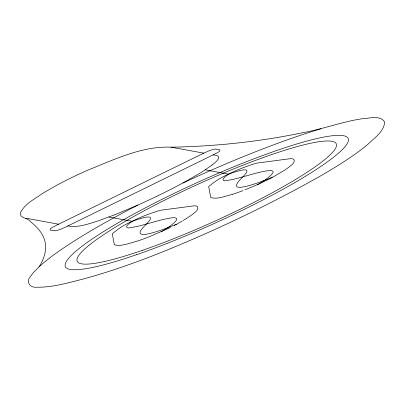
<?xml version="1.0" encoding="UTF-8"?>
<svg xmlns="http://www.w3.org/2000/svg" width="405" height="405" viewBox="0 0 405 405"><rect width="100%" height="100%" fill="white"/><g stroke="black" fill="none" stroke-linecap="round" stroke-linejoin="round"><path stroke-width="0.61" d="M171.153 147.187C215.374 146.387 259.534 141.72 302.839 132.678C322.942 129.16 342.129 121.677 362.359 118.721C369.279 118.488 380.244 114.782 384.634 122.032C384.092 131.903 374.043 138.135 367.624 144.529C352.608 156.887 335.917 167.012 319.135 176.747C265.999 206.56 210.818 232.784 154.178 255.226C130.81 264.308 107.082 272.545 82.883 279.131C67.797 282.903 52.518 287.479 36.825 287.221C29.494 288.021 25.495 281.409 30.901 275.876C33.706 271.239 38.804 268.424 41.087 263.498C42.996 259.777 44.545 255.828 45.254 251.692C46.676 244.357 44.378 236.662 39.766 230.875C37.083 227.367 33.838 224.329 30.405 221.56C27.844 217.546 19.415 218.619 20.437 212.691C24.826 203.847 34.435 199.138 42.211 193.691C56.584 184.832 71.736 177.314 87.136 170.419C113.759 159.864 141.866 145.861 171.153 147.187L203.761 153.146L209.547 150.604L214.068 149.182L215.511 149.05L219.925 149.855C220.553 152.002 214.812 153.576 213.172 154.872L64.537 227.59L59.424 229.701L55.652 230.784L50.129 230.045C49.38 227.959 55.288 226.309 56.882 225.028L203.761 153.146M146.615 223.844C158.633 211.85 139.715 218.897 134.723 220.406C126.517 223.373 118.847 228.081 112.281 233.812L114.357 244.762C121.49 246.761 128.977 243.177 135.872 241.552A46.545 6.637 -24.4 0 0 146.19 237.953L147.066 237.613M242.727 176.975C255.115 164.789 236.697 171.482 231.29 173.178C223.013 176.124 215.288 180.868 208.676 186.634L210.752 197.584C217.885 199.584 225.372 196 232.267 194.38M146.332 224.147C123.236 246.296 171.3 226.248 176.519 224.264M242.443 177.279C219.621 199.25 269.279 178.57 273.76 176.626M212.331 164.881L201.098 172.545L183.865 182.488M186.219 218.634L188.041 217.465A46.545 6.637 -24.4 0 0 194.061 213.076C197.777 211.01 200.384 205.036 193.818 205.872L160.319 210.296C151.009 213.04 141.897 216.508 133.164 220.755C131.579 221.829 122.892 227.185 128.213 227.985C141.568 226.334 154.199 221.16 167.392 218.584C188.781 214.108 167.574 228.405 161.16 231.781M274.16 176.408L284.437 170.292A46.545 6.637 -24.4 0 0 290.456 165.903C294.172 163.833 296.784 157.864 290.213 158.694L256.714 163.124C247.425 165.858 238.332 169.315 229.615 173.553C227.99 174.626 219.323 179.982 224.608 180.807C237.963 179.167 250.594 173.983 263.787 171.411C285.176 166.931 263.969 181.232 257.555 184.604M185.9 218.832L185.247 219.237M184.918 219.439L184.412 219.743M184.072 219.95L183.03 220.573M182.134 221.1L179.714 222.492M179.329 222.709L178.16 223.363M177.765 223.58L176.362 224.35M175.957 224.567L175.345 224.902M272.352 177.395L270.287 178.499M174.93 225.119L174.312 225.453M269.872 178.716L269.239 179.045M268.819 179.268L257.975 184.422L245.005 189.839M170.5 227.433L169.852 227.762M169.417 227.98L149.055 236.839M148.61 237.016L147.501 237.446M243.02 190.608L242.59 190.77A46.545 6.637 -24.4 0 1 232.278 194.375M213.172 154.872C214.817 155.307 219.378 155.161 218.639 158.107A64.886 9.254 -24.4 0 1 212.336 164.875M205.31 169.857L228.501 174.109M108.915 217.029L132.106 221.287M67.949 225.944L73.411 226.689L80.048 225.929A64.886 9.254 -24.4 0 0 97.311 221.17L114.99 214.685L136.713 205.563A102.257 14.585 -24.4 0 0 183.835 182.493M25.991 218.229L58.538 224.218M39.407 266.551A194.38 27.722 -24.4 0 1 137.811 205.077M182.918 183.004A194.38 27.722 -24.4 0 1 320.897 128.79M136.576 254.689A155.247 22.143 -24.4 0 0 348.442 139.725A155.247 22.143 -24.4 0 0 135.285 213.238A155.247 22.143 -24.4 0 0 136.576 254.689M142.474 250.31A142.206 20.28 -24.4 0 0 336.54 145.005A142.206 20.28 -24.4 0 0 141.289 212.336A142.206 20.28 -24.4 0 0 142.474 250.31"/></g></svg>
